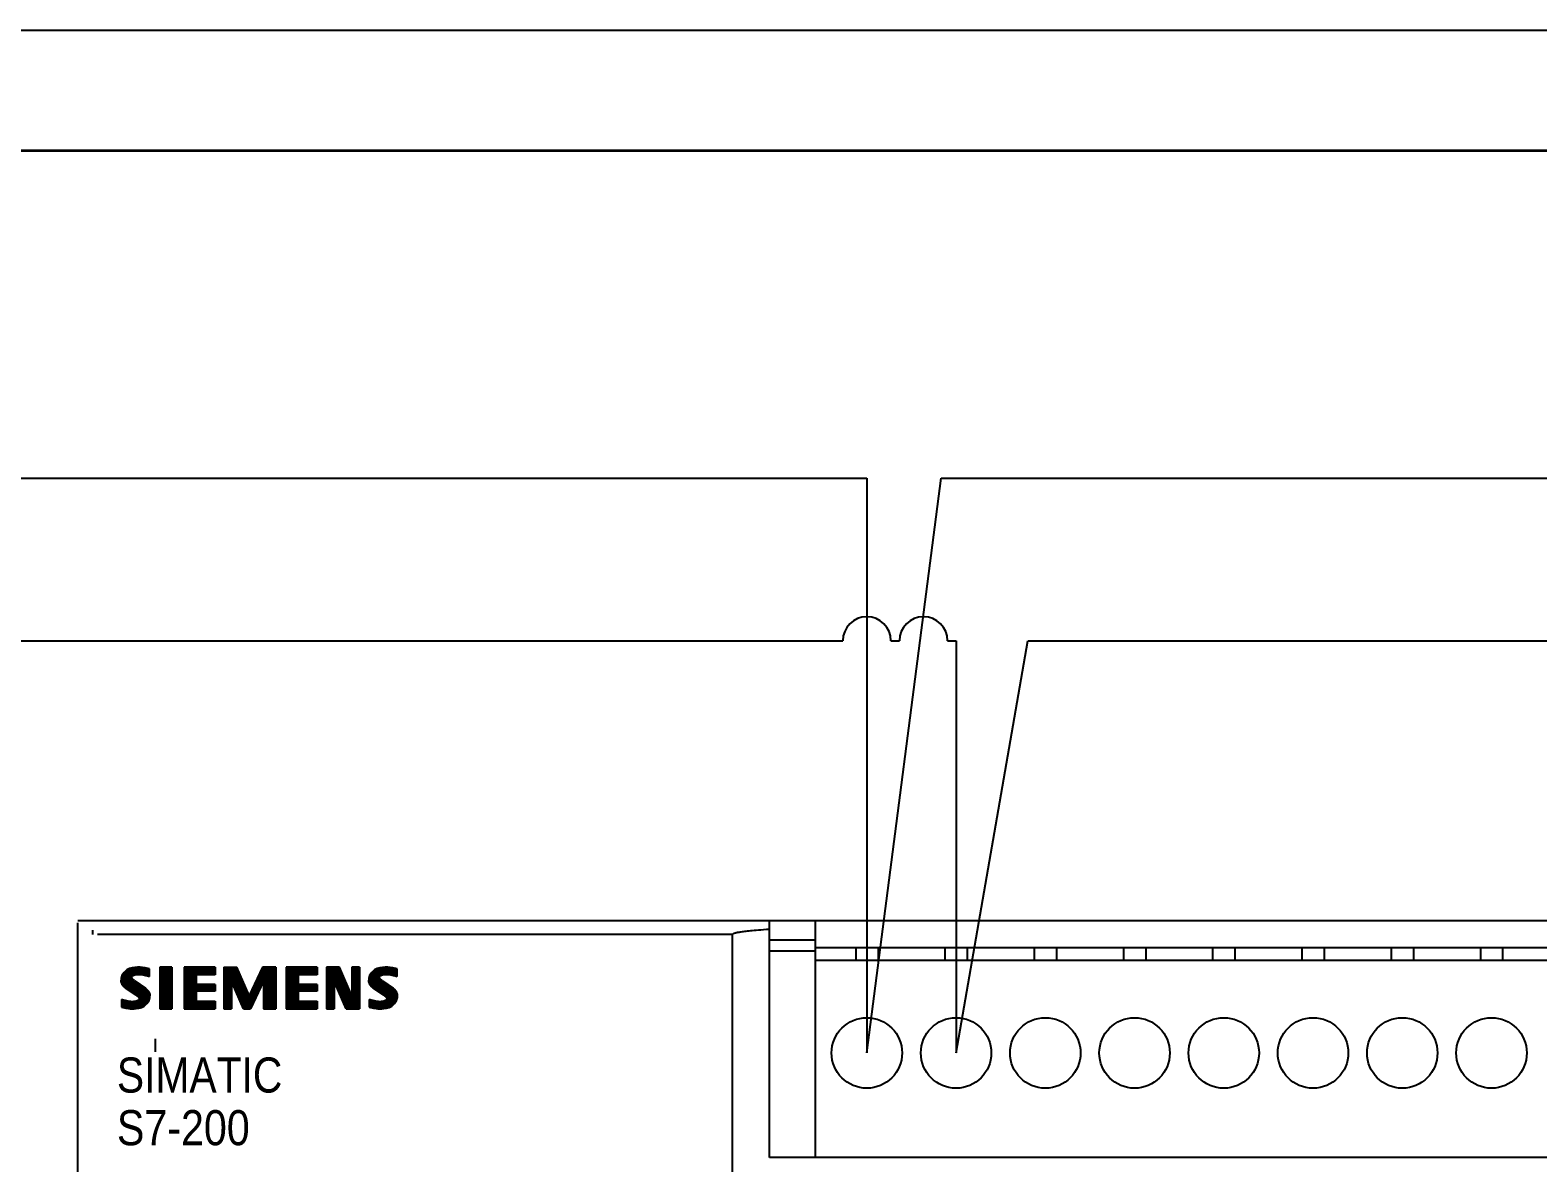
# Model space of a CAD drawing. Header units: millimetres. Extents: x 1815 to 2235, y 1515 to 1812.
# Drawn here: x 2110.9 to 2173.6, y 1765.1 to 1812.2 of the extents above; entities that cross this region are included whole.
import ezdxf
from ezdxf.enums import TextEntityAlignment as Align

# ---------------------------------------------------------------- set-up
doc = ezdxf.new("R2010")
doc.units = ezdxf.units.MM
doc.layers.add('AM_0', color=7, linetype='Continuous', lineweight=50)
doc.layers.add('粗实线层', color=7, linetype='Continuous', lineweight=35)
doc.styles.get("Standard").update_dxf_attribs({"font": 'arial.ttf'})

# ---------------------------------------------------------------- blocks, each defined once
blk = doc.blocks.new('GBA3')
at = {"layer": 'Defpoints'}
blk.add_line((0, 297), (420, 297), dxfattribs=at)
at = {"layer": '粗实线层'}
blk.add_line((25, 292), (415, 292), dxfattribs=at)

msp = doc.modelspace()

# ---------------------------------------------------------------- linework, layer by layer
for p, q in [((1966.812, 1793.548), (2145.7, 1793.548)), ((2145.7, 1793.548), (2145.7, 1769.657)), ((2145.7, 1769.657), (2148.785, 1793.548)), ((2148.785, 1793.548), (2205.041, 1793.548))]:
    msp.add_line(p, q)
at = {"color": 1}
for p, q in [((1969.572, 1786.793), (2144.7, 1786.793)), ((2146.7, 1786.793), (2147.055, 1786.793)), ((2146.7, 1786.793), (2147.055, 1786.793)), ((2149.055, 1786.793), (2149.409, 1786.793)), ((2149.055, 1786.793), (2149.409, 1786.793)), ((2149.409, 1786.793), (2149.409, 1769.657)), ((2149.409, 1769.657), (2152.386, 1786.793)), ((2152.386, 1786.793), (2204.041, 1786.793))]:
    msp.add_line(p, q, dxfattribs=at)
at = {"color": 7}
for p, q in [((2112.902, 1775.163), (2213.785, 1775.163)), ((2112.902, 1716.006), (2112.902, 1775.065)), ((2113.527, 1774.579), (2113.528, 1774.761)), ((2140.174, 1774.62), (2140.155, 1774.612)), ((2140.194, 1774.627), (2140.174, 1774.62)), ((2140.216, 1774.633), (2140.194, 1774.627)), ((2140.24, 1774.64), (2140.216, 1774.633)), ((2140.266, 1774.646), (2140.24, 1774.64)), ((2140.294, 1774.652), (2140.266, 1774.646)), ((2140.324, 1774.658), (2140.294, 1774.652)), ((2140.356, 1774.664), (2140.324, 1774.658)), ((2140.391, 1774.67), (2140.356, 1774.664)), ((2140.429, 1774.676), (2140.391, 1774.67)), ((2140.469, 1774.682), (2140.429, 1774.676)), ((2140.513, 1774.689), (2140.469, 1774.682)), ((2140.561, 1774.695), (2140.513, 1774.689)), ((2140.612, 1774.701), (2140.561, 1774.695)), ((2140.667, 1774.708), (2140.612, 1774.701)), ((2140.727, 1774.715), (2140.667, 1774.708)), ((2140.792, 1774.722), (2140.727, 1774.715)), ((2140.861, 1774.729), (2140.792, 1774.722)), ((2140.936, 1774.736), (2140.861, 1774.729)), ((2141.017, 1774.743), (2140.936, 1774.736)), ((2141.104, 1774.751), (2141.017, 1774.743)), ((2141.198, 1774.759), (2141.104, 1774.751)), ((2141.299, 1774.767), (2141.198, 1774.759)), ((2141.408, 1774.775), (2141.299, 1774.767)), ((2141.526, 1774.783), (2141.408, 1774.775)), ((2141.653, 1774.792), (2141.526, 1774.783)), ((2141.653, 1765.307), (2141.653, 1775.163)), ((2143.568, 1765.307), (2143.568, 1775.146)), ((2210.901, 1775.146), (2143.568, 1775.146)), ((2140.12, 1774.579), (2113.73, 1774.579)), ((2140.126, 1774.593), (2140.12, 1774.579)), ((2140.12, 1717.341), (2140.12, 1774.579)), ((2140.139, 1774.604), (2140.126, 1774.593)), ((2140.155, 1774.612), (2140.139, 1774.604)), ((2141.653, 1774.36), (2143.568, 1774.36)), ((2210.901, 1774.033), (2143.568, 1774.033)), ((2145.237, 1774.033), (2145.237, 1773.514)), ((2146.164, 1774.033), (2146.164, 1773.514)), ((2148.946, 1774.033), (2148.946, 1773.514)), ((2149.873, 1774.033), (2149.873, 1773.514)), ((2152.655, 1774.033), (2152.655, 1773.514)), ((2153.582, 1774.033), (2153.582, 1773.514)), ((2156.363, 1774.033), (2156.363, 1773.514)), ((2157.291, 1774.033), (2157.291, 1773.514)), ((2160.072, 1774.033), (2160.072, 1773.514)), ((2160.999, 1774.033), (2160.999, 1773.514)), ((2163.781, 1774.033), (2163.781, 1773.514)), ((2164.708, 1774.033), (2164.708, 1773.514)), ((2167.49, 1774.033), (2167.49, 1773.514)), ((2168.417, 1774.033), (2168.417, 1773.514)), ((2171.199, 1774.033), (2171.199, 1773.514)), ((2172.126, 1774.033), (2172.126, 1773.514)), ((2143.568, 1773.886), (2141.653, 1773.886)), ((2143.568, 1773.514), (2210.901, 1773.514)), ((2114.705, 1772.752), (2114.7, 1772.634)), ((2114.741, 1772.874), (2114.705, 1772.752)), ((2114.705, 1772.743), (2115.17, 1772.743)), ((2114.715, 1772.786), (2115.156, 1772.786)), ((2114.728, 1772.829), (2115.158, 1772.829)), ((2114.828, 1773.002), (2114.741, 1772.874)), ((2114.741, 1772.872), (2115.195, 1772.872)), ((2114.769, 1772.915), (2115.363, 1772.915)), ((2114.798, 1772.958), (2115.888, 1772.958)), ((2114.946, 1773.11), (2114.828, 1773.002)), ((2114.828, 1773.001), (2115.888, 1773.001)), ((2114.875, 1773.045), (2115.888, 1773.045)), ((2114.922, 1773.088), (2115.888, 1773.088)), ((2115.054, 1773.166), (2114.946, 1773.11)), ((2114.986, 1773.131), (2115.888, 1773.131)), ((2115.166, 1773.197), (2115.054, 1773.166)), ((2115.082, 1773.174), (2115.784, 1773.174)), ((2115.151, 1772.808), (2115.171, 1772.864)), ((2115.166, 1772.747), (2115.151, 1772.808)), ((2115.391, 1773.228), (2115.166, 1773.197)), ((2115.274, 1772.649), (2115.166, 1772.747)), ((2115.171, 1772.864), (2115.279, 1772.9)), ((2115.279, 1772.9), (2115.391, 1772.92)), ((2115.315, 1773.217), (2115.555, 1773.217)), ((2115.494, 1773.228), (2115.391, 1773.228)), ((2115.391, 1772.92), (2115.499, 1772.92)), ((2115.704, 1773.192), (2115.494, 1773.228)), ((2115.499, 1772.92), (2115.612, 1772.9)), ((2115.528, 1772.915), (2115.888, 1772.915)), ((2115.612, 1772.9), (2115.719, 1772.88)), ((2115.888, 1773.151), (2115.704, 1773.192)), ((2115.719, 1772.88), (2115.842, 1772.854)), ((2115.755, 1772.872), (2115.888, 1772.872)), ((2115.842, 1772.854), (2115.888, 1772.839)), ((2115.888, 1772.839), (2115.888, 1773.151)), ((2116.316, 1773.22), (2116.316, 1771.495)), ((2116.819, 1773.22), (2116.316, 1773.22)), ((2116.316, 1773.217), (2116.819, 1773.217)), ((2116.316, 1773.174), (2116.819, 1773.174)), ((2116.316, 1773.131), (2116.819, 1773.131)), ((2116.316, 1773.088), (2116.819, 1773.088)), ((2116.316, 1773.045), (2116.819, 1773.045)), ((2116.316, 1773.001), (2116.819, 1773.001)), ((2116.316, 1772.958), (2116.819, 1772.958)), ((2116.316, 1772.915), (2116.819, 1772.915)), ((2116.316, 1772.872), (2116.819, 1772.872)), ((2116.316, 1772.829), (2116.819, 1772.829)), ((2116.316, 1772.786), (2116.819, 1772.786)), ((2116.316, 1772.743), (2116.819, 1772.743)), ((2116.819, 1773.22), (2116.819, 1771.495)), ((2117.323, 1773.22), (2117.323, 1771.495)), ((2118.616, 1773.22), (2117.323, 1773.22)), ((2117.323, 1773.217), (2118.616, 1773.217)), ((2117.323, 1773.174), (2118.616, 1773.174)), ((2117.323, 1773.131), (2118.616, 1773.131)), ((2117.323, 1773.088), (2118.616, 1773.088)), ((2117.323, 1773.045), (2118.616, 1773.045)), ((2117.323, 1773.001), (2118.616, 1773.001)), ((2117.323, 1772.958), (2118.616, 1772.958)), ((2117.323, 1772.915), (2118.616, 1772.915)), ((2117.323, 1772.872), (2117.826, 1772.872)), ((2117.323, 1772.829), (2117.826, 1772.829)), ((2117.323, 1772.786), (2117.826, 1772.786)), ((2117.323, 1772.743), (2117.826, 1772.743)), ((2117.826, 1772.903), (2117.826, 1772.501)), ((2118.616, 1772.903), (2117.826, 1772.903)), ((2118.616, 1773.22), (2118.616, 1772.903)), ((2118.975, 1773.22), (2118.975, 1771.495)), ((2118.975, 1773.22), (2119.511, 1773.22)), ((2118.975, 1773.217), (2119.512, 1773.217)), ((2118.975, 1773.174), (2119.531, 1773.174)), ((2118.975, 1773.131), (2119.55, 1773.131)), ((2118.975, 1773.088), (2119.569, 1773.088)), ((2118.975, 1773.045), (2119.587, 1773.045)), ((2118.975, 1773.001), (2119.606, 1773.001)), ((2118.975, 1772.958), (2119.625, 1772.958)), ((2118.975, 1772.915), (2119.644, 1772.915)), ((2118.975, 1772.872), (2119.663, 1772.872)), ((2118.975, 1772.829), (2119.682, 1772.829)), ((2118.975, 1772.786), (2119.701, 1772.786)), ((2118.975, 1772.743), (2119.719, 1772.743)), ((2120.025, 1772.044), (2119.511, 1773.22)), ((2120.583, 1773.22), (2120.025, 1772.044)), ((2120.357, 1772.743), (2121.131, 1772.743)), ((2120.377, 1772.786), (2121.131, 1772.786)), ((2120.398, 1772.829), (2121.131, 1772.829)), ((2120.418, 1772.872), (2121.131, 1772.872)), ((2120.439, 1772.915), (2121.131, 1772.915)), ((2120.459, 1772.958), (2121.131, 1772.958)), ((2120.48, 1773.001), (2121.131, 1773.001)), ((2120.5, 1773.045), (2121.131, 1773.045)), ((2120.521, 1773.088), (2121.131, 1773.088)), ((2120.541, 1773.131), (2121.131, 1773.131)), ((2120.562, 1773.174), (2121.131, 1773.174)), ((2120.582, 1773.217), (2121.131, 1773.217)), ((2121.131, 1773.22), (2120.583, 1773.22)), ((2121.131, 1773.22), (2121.131, 1771.495)), ((2121.563, 1773.22), (2121.563, 1771.495)), ((2122.856, 1773.22), (2121.563, 1773.22)), ((2121.563, 1773.217), (2122.856, 1773.217)), ((2121.563, 1773.174), (2122.856, 1773.174)), ((2121.563, 1773.131), (2122.856, 1773.131)), ((2121.563, 1773.088), (2122.856, 1773.088)), ((2121.563, 1773.045), (2122.856, 1773.045)), ((2121.563, 1773.001), (2122.856, 1773.001)), ((2121.563, 1772.958), (2122.856, 1772.958)), ((2121.563, 1772.915), (2122.856, 1772.915)), ((2121.563, 1772.872), (2122.066, 1772.872)), ((2121.563, 1772.829), (2122.066, 1772.829)), ((2121.563, 1772.786), (2122.066, 1772.786)), ((2121.563, 1772.743), (2122.066, 1772.743)), ((2122.066, 1772.903), (2122.066, 1772.501)), ((2122.856, 1772.903), (2122.066, 1772.903)), ((2122.856, 1773.22), (2122.856, 1772.903)), ((2123.244, 1773.22), (2123.244, 1771.495)), ((2123.78, 1773.22), (2123.244, 1773.22)), ((2123.244, 1773.217), (2123.781, 1773.217)), ((2123.244, 1773.174), (2123.8, 1773.174)), ((2123.244, 1773.131), (2123.819, 1773.131)), ((2123.244, 1773.088), (2123.837, 1773.088)), ((2123.244, 1773.045), (2123.856, 1773.045)), ((2123.244, 1773.001), (2123.875, 1773.001)), ((2123.244, 1772.958), (2123.894, 1772.958)), ((2123.244, 1772.915), (2123.913, 1772.915)), ((2123.244, 1772.872), (2123.932, 1772.872)), ((2123.244, 1772.829), (2123.951, 1772.829)), ((2123.244, 1772.786), (2123.97, 1772.786)), ((2123.244, 1772.743), (2123.988, 1772.743)), ((2124.297, 1772.038), (2123.78, 1773.22)), ((2124.297, 1773.22), (2124.297, 1772.038)), ((2124.613, 1773.22), (2124.297, 1773.22)), ((2124.297, 1773.217), (2124.613, 1773.217)), ((2124.297, 1773.174), (2124.613, 1773.174)), ((2124.297, 1773.131), (2124.613, 1773.131)), ((2124.297, 1773.088), (2124.613, 1773.088)), ((2124.297, 1773.045), (2124.613, 1773.045)), ((2124.297, 1773.001), (2124.613, 1773.001)), ((2124.297, 1772.958), (2124.613, 1772.958)), ((2124.297, 1772.915), (2124.613, 1772.915)), ((2124.297, 1772.872), (2124.613, 1772.872)), ((2124.297, 1772.829), (2124.613, 1772.829)), ((2124.297, 1772.786), (2124.613, 1772.786)), ((2124.297, 1772.743), (2124.613, 1772.743)), ((2124.613, 1773.22), (2124.613, 1771.495)), ((2124.998, 1772.752), (2124.993, 1772.634)), ((2124.997, 1772.743), (2125.463, 1772.743)), ((2125.034, 1772.874), (2124.998, 1772.752)), ((2125.008, 1772.786), (2125.449, 1772.786)), ((2125.02, 1772.829), (2125.451, 1772.829)), ((2125.033, 1772.872), (2125.488, 1772.872)), ((2125.121, 1773.002), (2125.034, 1772.874)), ((2125.062, 1772.915), (2125.655, 1772.915)), ((2125.091, 1772.958), (2126.181, 1772.958)), ((2125.12, 1773.001), (2126.181, 1773.001)), ((2125.239, 1773.11), (2125.121, 1773.002)), ((2125.167, 1773.045), (2126.181, 1773.045)), ((2125.214, 1773.088), (2126.181, 1773.088)), ((2125.346, 1773.166), (2125.239, 1773.11)), ((2125.279, 1773.131), (2126.181, 1773.131)), ((2125.459, 1773.197), (2125.346, 1773.166)), ((2125.375, 1773.174), (2126.076, 1773.174)), ((2125.443, 1772.808), (2125.464, 1772.864)), ((2125.459, 1772.747), (2125.443, 1772.808)), ((2125.684, 1773.228), (2125.459, 1773.197)), ((2125.566, 1772.649), (2125.459, 1772.747)), ((2125.464, 1772.864), (2125.571, 1772.9)), ((2125.571, 1772.9), (2125.684, 1772.92)), ((2125.607, 1773.217), (2125.848, 1773.217)), ((2125.786, 1773.228), (2125.684, 1773.228)), ((2125.684, 1772.92), (2125.792, 1772.92)), ((2125.996, 1773.192), (2125.786, 1773.228)), ((2125.792, 1772.92), (2125.904, 1772.9)), ((2125.82, 1772.915), (2126.181, 1772.915)), ((2125.904, 1772.9), (2126.012, 1772.88)), ((2126.181, 1773.151), (2125.996, 1773.192)), ((2126.012, 1772.88), (2126.135, 1772.854)), ((2126.047, 1772.872), (2126.181, 1772.872)), ((2126.135, 1772.854), (2126.181, 1772.839)), ((2126.181, 1772.839), (2126.181, 1773.151)), ((2114.7, 1772.634), (2114.741, 1772.521)), ((2114.701, 1772.657), (2115.266, 1772.657)), ((2114.703, 1772.7), (2115.218, 1772.7)), ((2114.708, 1772.613), (2115.329, 1772.613)), ((2114.723, 1772.57), (2115.395, 1772.57)), ((2114.739, 1772.527), (2115.461, 1772.527)), ((2114.741, 1772.521), (2114.839, 1772.409)), ((2114.773, 1772.484), (2115.527, 1772.484)), ((2114.811, 1772.441), (2115.593, 1772.441)), ((2114.839, 1772.409), (2114.886, 1772.357)), ((2114.849, 1772.398), (2115.659, 1772.398)), ((2115.333, 1772.065), (2114.886, 1772.357)), ((2114.89, 1772.355), (2115.724, 1772.355)), ((2114.956, 1772.312), (2115.763, 1772.312)), ((2115.022, 1772.268), (2115.801, 1772.268)), ((2115.088, 1772.225), (2115.838, 1772.225)), ((2115.154, 1772.182), (2115.87, 1772.182)), ((2115.22, 1772.139), (2115.885, 1772.139)), ((2115.274, 1772.649), (2115.721, 1772.357)), ((2115.768, 1772.306), (2115.721, 1772.357)), ((2115.866, 1772.193), (2115.768, 1772.306)), ((2115.907, 1772.081), (2115.866, 1772.193)), ((2116.316, 1772.7), (2116.819, 1772.7)), ((2116.316, 1772.657), (2116.819, 1772.657)), ((2116.316, 1772.613), (2116.819, 1772.613)), ((2116.316, 1772.57), (2116.819, 1772.57)), ((2116.316, 1772.527), (2116.819, 1772.527)), ((2116.316, 1772.484), (2116.819, 1772.484)), ((2116.316, 1772.441), (2116.819, 1772.441)), ((2116.316, 1772.398), (2116.819, 1772.398)), ((2116.316, 1772.355), (2116.819, 1772.355)), ((2116.316, 1772.312), (2116.819, 1772.312)), ((2116.316, 1772.268), (2116.819, 1772.268)), ((2116.316, 1772.225), (2116.819, 1772.225)), ((2116.316, 1772.182), (2116.819, 1772.182)), ((2116.316, 1772.139), (2116.819, 1772.139)), ((2117.323, 1772.7), (2117.826, 1772.7)), ((2117.323, 1772.657), (2117.826, 1772.657)), ((2117.323, 1772.613), (2117.826, 1772.613)), ((2117.323, 1772.57), (2117.826, 1772.57)), ((2117.323, 1772.527), (2117.826, 1772.527)), ((2117.323, 1772.484), (2118.616, 1772.484)), ((2117.323, 1772.441), (2118.616, 1772.441)), ((2117.323, 1772.398), (2118.616, 1772.398)), ((2117.323, 1772.355), (2118.616, 1772.355)), ((2117.323, 1772.312), (2118.616, 1772.312)), ((2117.323, 1772.268), (2118.616, 1772.268)), ((2117.323, 1772.225), (2117.826, 1772.225)), ((2117.323, 1772.182), (2117.826, 1772.182)), ((2117.323, 1772.139), (2117.826, 1772.139)), ((2118.616, 1772.501), (2117.826, 1772.501)), ((2117.826, 1772.228), (2117.826, 1771.811)), ((2118.616, 1772.228), (2117.826, 1772.228)), ((2118.616, 1772.501), (2118.616, 1772.228)), ((2118.975, 1772.7), (2119.738, 1772.7)), ((2118.975, 1772.657), (2119.757, 1772.657)), ((2118.975, 1772.613), (2119.292, 1772.613)), ((2118.975, 1772.57), (2119.292, 1772.57)), ((2118.975, 1772.527), (2119.292, 1772.527)), ((2118.975, 1772.484), (2119.292, 1772.484)), ((2118.975, 1772.441), (2119.292, 1772.441)), ((2118.975, 1772.398), (2119.292, 1772.398)), ((2118.975, 1772.355), (2119.292, 1772.355)), ((2118.975, 1772.312), (2119.292, 1772.312)), ((2118.975, 1772.268), (2119.292, 1772.268)), ((2118.975, 1772.225), (2119.292, 1772.225)), ((2118.975, 1772.182), (2119.292, 1772.182)), ((2118.975, 1772.139), (2119.292, 1772.139)), ((2119.292, 1772.645), (2119.292, 1771.495)), ((2119.795, 1771.495), (2119.292, 1772.645)), ((2119.305, 1772.613), (2119.776, 1772.613)), ((2119.324, 1772.57), (2119.795, 1772.57)), ((2119.343, 1772.527), (2119.814, 1772.527)), ((2119.362, 1772.484), (2119.833, 1772.484)), ((2119.381, 1772.441), (2119.852, 1772.441)), ((2119.4, 1772.398), (2119.87, 1772.398)), ((2119.419, 1772.355), (2119.889, 1772.355)), ((2119.437, 1772.312), (2119.908, 1772.312)), ((2119.456, 1772.268), (2119.927, 1772.268)), ((2119.475, 1772.225), (2119.946, 1772.225)), ((2119.494, 1772.182), (2119.965, 1772.182)), ((2119.513, 1772.139), (2119.984, 1772.139)), ((2120.07, 1772.139), (2120.388, 1772.139)), ((2120.628, 1772.645), (2120.082, 1771.495)), ((2120.09, 1772.182), (2120.409, 1772.182)), ((2120.111, 1772.225), (2120.429, 1772.225)), ((2120.131, 1772.268), (2120.45, 1772.268)), ((2120.152, 1772.312), (2120.47, 1772.312)), ((2120.172, 1772.355), (2120.491, 1772.355)), ((2120.193, 1772.398), (2120.511, 1772.398)), ((2120.213, 1772.441), (2120.532, 1772.441)), ((2120.234, 1772.484), (2120.552, 1772.484)), ((2120.254, 1772.527), (2120.573, 1772.527)), ((2120.275, 1772.57), (2120.593, 1772.57)), ((2120.295, 1772.613), (2120.614, 1772.613)), ((2120.316, 1772.657), (2121.131, 1772.657)), ((2120.336, 1772.7), (2121.131, 1772.7)), ((2120.628, 1772.645), (2120.628, 1771.495)), ((2120.628, 1772.613), (2121.131, 1772.613)), ((2120.628, 1772.57), (2121.131, 1772.57)), ((2120.628, 1772.527), (2121.131, 1772.527)), ((2120.628, 1772.484), (2121.131, 1772.484)), ((2120.628, 1772.441), (2121.131, 1772.441)), ((2120.628, 1772.398), (2121.131, 1772.398)), ((2120.628, 1772.355), (2121.131, 1772.355)), ((2120.628, 1772.312), (2121.131, 1772.312)), ((2120.628, 1772.268), (2121.131, 1772.268)), ((2120.628, 1772.225), (2121.131, 1772.225)), ((2120.628, 1772.182), (2121.131, 1772.182)), ((2120.628, 1772.139), (2121.131, 1772.139)), ((2121.563, 1772.7), (2122.066, 1772.7)), ((2121.563, 1772.657), (2122.066, 1772.657)), ((2121.563, 1772.613), (2122.066, 1772.613)), ((2121.563, 1772.57), (2122.066, 1772.57)), ((2121.563, 1772.527), (2122.066, 1772.527)), ((2121.563, 1772.484), (2122.856, 1772.484)), ((2121.563, 1772.441), (2122.856, 1772.441)), ((2121.563, 1772.398), (2122.856, 1772.398)), ((2121.563, 1772.355), (2122.856, 1772.355)), ((2121.563, 1772.312), (2122.856, 1772.312)), ((2121.563, 1772.268), (2122.856, 1772.268)), ((2121.563, 1772.225), (2122.066, 1772.225)), ((2121.563, 1772.182), (2122.066, 1772.182)), ((2121.563, 1772.139), (2122.066, 1772.139)), ((2122.856, 1772.501), (2122.066, 1772.501)), ((2122.066, 1772.228), (2122.066, 1771.811)), ((2122.856, 1772.228), (2122.066, 1772.228)), ((2122.856, 1772.501), (2122.856, 1772.228)), ((2123.244, 1772.7), (2124.007, 1772.7)), ((2123.244, 1772.657), (2124.026, 1772.657)), ((2123.244, 1772.613), (2123.561, 1772.613)), ((2123.244, 1772.57), (2123.561, 1772.57)), ((2123.244, 1772.527), (2123.561, 1772.527)), ((2123.244, 1772.484), (2123.561, 1772.484)), ((2123.244, 1772.441), (2123.561, 1772.441)), ((2123.244, 1772.398), (2123.561, 1772.398)), ((2123.244, 1772.355), (2123.561, 1772.355)), ((2123.244, 1772.312), (2123.561, 1772.312)), ((2123.244, 1772.268), (2123.561, 1772.268)), ((2123.244, 1772.225), (2123.561, 1772.225)), ((2123.244, 1772.182), (2123.561, 1772.182)), ((2123.244, 1772.139), (2123.561, 1772.139)), ((2123.561, 1772.645), (2123.561, 1771.495)), ((2124.064, 1771.495), (2123.561, 1772.645)), ((2123.574, 1772.613), (2124.045, 1772.613)), ((2123.593, 1772.57), (2124.064, 1772.57)), ((2123.612, 1772.527), (2124.083, 1772.527)), ((2123.631, 1772.484), (2124.102, 1772.484)), ((2123.65, 1772.441), (2124.12, 1772.441)), ((2123.669, 1772.398), (2124.139, 1772.398)), ((2123.688, 1772.355), (2124.158, 1772.355)), ((2123.706, 1772.312), (2124.177, 1772.312)), ((2123.725, 1772.268), (2124.196, 1772.268)), ((2123.744, 1772.225), (2124.215, 1772.225)), ((2123.763, 1772.182), (2124.234, 1772.182)), ((2123.782, 1772.139), (2124.253, 1772.139)), ((2124.297, 1772.7), (2124.613, 1772.7)), ((2124.297, 1772.657), (2124.613, 1772.657)), ((2124.297, 1772.613), (2124.613, 1772.613)), ((2124.297, 1772.57), (2124.613, 1772.57)), ((2124.297, 1772.527), (2124.613, 1772.527)), ((2124.297, 1772.484), (2124.613, 1772.484)), ((2124.297, 1772.441), (2124.613, 1772.441)), ((2124.297, 1772.398), (2124.613, 1772.398)), ((2124.297, 1772.355), (2124.613, 1772.355)), ((2124.297, 1772.312), (2124.613, 1772.312)), ((2124.297, 1772.268), (2124.613, 1772.268)), ((2124.297, 1772.225), (2124.613, 1772.225)), ((2124.297, 1772.182), (2124.613, 1772.182)), ((2124.297, 1772.139), (2124.613, 1772.139)), ((2124.993, 1772.634), (2125.034, 1772.521)), ((2124.994, 1772.657), (2125.558, 1772.657)), ((2124.996, 1772.7), (2125.511, 1772.7)), ((2125, 1772.613), (2125.621, 1772.613)), ((2125.016, 1772.57), (2125.687, 1772.57)), ((2125.032, 1772.527), (2125.754, 1772.527)), ((2125.034, 1772.521), (2125.131, 1772.409)), ((2125.066, 1772.484), (2125.82, 1772.484)), ((2125.103, 1772.441), (2125.886, 1772.441)), ((2125.131, 1772.409), (2125.178, 1772.357)), ((2125.141, 1772.398), (2125.952, 1772.398)), ((2125.626, 1772.065), (2125.178, 1772.357)), ((2125.182, 1772.355), (2126.016, 1772.355)), ((2125.248, 1772.312), (2126.056, 1772.312)), ((2125.314, 1772.268), (2126.093, 1772.268)), ((2125.38, 1772.225), (2126.131, 1772.225)), ((2125.447, 1772.182), (2126.162, 1772.182)), ((2125.513, 1772.139), (2126.178, 1772.139)), ((2125.566, 1772.649), (2126.014, 1772.357)), ((2126.061, 1772.306), (2126.014, 1772.357)), ((2126.158, 1772.193), (2126.061, 1772.306)), ((2126.199, 1772.081), (2126.158, 1772.193)), ((2114.719, 1771.876), (2114.719, 1771.564)), ((2114.765, 1771.861), (2114.719, 1771.876)), ((2114.719, 1771.837), (2114.877, 1771.837)), ((2114.719, 1771.794), (2115.834, 1771.794)), ((2114.719, 1771.751), (2115.805, 1771.751)), ((2114.719, 1771.708), (2115.774, 1771.708)), ((2114.719, 1771.665), (2115.727, 1771.665)), ((2114.719, 1771.622), (2115.679, 1771.622)), ((2114.719, 1771.579), (2115.611, 1771.579)), ((2114.719, 1771.564), (2114.903, 1771.523)), ((2114.888, 1771.835), (2114.765, 1771.861)), ((2114.847, 1771.535), (2115.505, 1771.535)), ((2114.995, 1771.815), (2114.888, 1771.835)), ((2114.903, 1771.523), (2115.113, 1771.487)), ((2115.108, 1771.794), (2114.995, 1771.815)), ((2115.083, 1771.492), (2115.254, 1771.492)), ((2115.113, 1771.487), (2115.215, 1771.487)), ((2115.328, 1771.815), (2115.215, 1771.794)), ((2115.215, 1771.487), (2115.441, 1771.518)), ((2115.286, 1772.096), (2115.901, 1772.096)), ((2115.436, 1771.85), (2115.328, 1771.815)), ((2115.333, 1772.065), (2115.441, 1771.968)), ((2115.347, 1772.053), (2115.905, 1772.053)), ((2115.395, 1772.01), (2115.904, 1772.01)), ((2115.396, 1771.837), (2115.864, 1771.837)), ((2115.456, 1771.907), (2115.436, 1771.85)), ((2115.441, 1771.968), (2115.456, 1771.907)), ((2115.441, 1771.967), (2115.902, 1771.967)), ((2115.441, 1771.518), (2115.553, 1771.548)), ((2115.447, 1771.88), (2115.877, 1771.88)), ((2115.452, 1771.923), (2115.89, 1771.923)), ((2115.553, 1771.548), (2115.661, 1771.605)), ((2115.661, 1771.605), (2115.779, 1771.712)), ((2115.779, 1771.712), (2115.866, 1771.84)), ((2115.866, 1771.84), (2115.902, 1771.963)), ((2115.902, 1771.963), (2115.907, 1772.081)), ((2116.316, 1772.096), (2116.819, 1772.096)), ((2116.316, 1772.053), (2116.819, 1772.053)), ((2116.316, 1772.01), (2116.819, 1772.01)), ((2116.316, 1771.967), (2116.819, 1771.967)), ((2116.316, 1771.923), (2116.819, 1771.923)), ((2116.316, 1771.88), (2116.819, 1771.88)), ((2116.316, 1771.837), (2116.819, 1771.837)), ((2116.316, 1771.794), (2116.819, 1771.794)), ((2116.316, 1771.751), (2116.819, 1771.751)), ((2116.316, 1771.708), (2116.819, 1771.708)), ((2116.316, 1771.665), (2116.819, 1771.665)), ((2116.316, 1771.622), (2116.819, 1771.622)), ((2116.316, 1771.579), (2116.819, 1771.579)), ((2116.316, 1771.535), (2116.819, 1771.535)), ((2116.316, 1771.495), (2116.819, 1771.495)), ((2117.323, 1772.096), (2117.826, 1772.096)), ((2117.323, 1772.053), (2117.826, 1772.053)), ((2117.323, 1772.01), (2117.826, 1772.01)), ((2117.323, 1771.967), (2117.826, 1771.967)), ((2117.323, 1771.923), (2117.826, 1771.923)), ((2117.323, 1771.88), (2117.826, 1771.88)), ((2117.323, 1771.837), (2117.826, 1771.837)), ((2117.323, 1771.794), (2118.616, 1771.794)), ((2117.323, 1771.751), (2118.616, 1771.751)), ((2117.323, 1771.708), (2118.616, 1771.708)), ((2117.323, 1771.665), (2118.616, 1771.665)), ((2117.323, 1771.622), (2118.616, 1771.622)), ((2117.323, 1771.579), (2118.616, 1771.579)), ((2117.323, 1771.535), (2118.616, 1771.535)), ((2117.323, 1771.495), (2118.616, 1771.495)), ((2117.826, 1771.811), (2118.616, 1771.811)), ((2118.616, 1771.811), (2118.616, 1771.495)), ((2118.975, 1772.096), (2119.292, 1772.096)), ((2118.975, 1772.053), (2119.292, 1772.053)), ((2118.975, 1772.01), (2119.292, 1772.01)), ((2118.975, 1771.967), (2119.292, 1771.967)), ((2118.975, 1771.923), (2119.292, 1771.923)), ((2118.975, 1771.88), (2119.292, 1771.88)), ((2118.975, 1771.837), (2119.292, 1771.837)), ((2118.975, 1771.794), (2119.292, 1771.794)), ((2118.975, 1771.751), (2119.292, 1771.751)), ((2118.975, 1771.708), (2119.292, 1771.708)), ((2118.975, 1771.665), (2119.292, 1771.665)), ((2118.975, 1771.622), (2119.292, 1771.622)), ((2118.975, 1771.579), (2119.292, 1771.579)), ((2118.975, 1771.535), (2119.292, 1771.535)), ((2118.975, 1771.495), (2119.292, 1771.495)), ((2119.532, 1772.096), (2120.002, 1772.096)), ((2119.551, 1772.053), (2120.021, 1772.053)), ((2119.57, 1772.01), (2120.327, 1772.01)), ((2119.588, 1771.967), (2120.306, 1771.967)), ((2119.607, 1771.923), (2120.286, 1771.923)), ((2119.626, 1771.88), (2120.265, 1771.88)), ((2119.645, 1771.837), (2120.245, 1771.837)), ((2119.664, 1771.794), (2120.224, 1771.794)), ((2119.683, 1771.751), (2120.204, 1771.751)), ((2119.702, 1771.708), (2120.183, 1771.708)), ((2119.72, 1771.665), (2120.163, 1771.665)), ((2119.739, 1771.622), (2120.142, 1771.622)), ((2119.758, 1771.579), (2120.122, 1771.579)), ((2119.777, 1771.535), (2120.101, 1771.535)), ((2119.795, 1771.495), (2120.082, 1771.495)), ((2120.029, 1772.053), (2120.347, 1772.053)), ((2120.049, 1772.096), (2120.368, 1772.096)), ((2120.628, 1772.096), (2121.131, 1772.096)), ((2120.628, 1772.053), (2121.131, 1772.053)), ((2120.628, 1772.01), (2121.131, 1772.01)), ((2120.628, 1771.967), (2121.131, 1771.967)), ((2120.628, 1771.923), (2121.131, 1771.923)), ((2120.628, 1771.88), (2121.131, 1771.88)), ((2120.628, 1771.837), (2121.131, 1771.837)), ((2120.628, 1771.794), (2121.131, 1771.794)), ((2120.628, 1771.751), (2121.131, 1771.751)), ((2120.628, 1771.708), (2121.131, 1771.708)), ((2120.628, 1771.665), (2121.131, 1771.665)), ((2120.628, 1771.622), (2121.131, 1771.622)), ((2120.628, 1771.579), (2121.131, 1771.579)), ((2120.628, 1771.535), (2121.131, 1771.535)), ((2120.628, 1771.495), (2121.131, 1771.495)), ((2121.563, 1772.096), (2122.066, 1772.096)), ((2121.563, 1772.053), (2122.066, 1772.053)), ((2121.563, 1772.01), (2122.066, 1772.01)), ((2121.563, 1771.967), (2122.066, 1771.967)), ((2121.563, 1771.923), (2122.066, 1771.923)), ((2121.563, 1771.88), (2122.066, 1771.88)), ((2121.563, 1771.837), (2122.066, 1771.837)), ((2121.563, 1771.794), (2122.856, 1771.794)), ((2121.563, 1771.751), (2122.856, 1771.751)), ((2121.563, 1771.708), (2122.856, 1771.708)), ((2121.563, 1771.665), (2122.856, 1771.665)), ((2121.563, 1771.622), (2122.856, 1771.622)), ((2121.563, 1771.579), (2122.856, 1771.579)), ((2121.563, 1771.535), (2122.856, 1771.535)), ((2121.563, 1771.495), (2122.856, 1771.495)), ((2122.066, 1771.811), (2122.856, 1771.811)), ((2122.856, 1771.811), (2122.856, 1771.495)), ((2123.244, 1772.096), (2123.561, 1772.096)), ((2123.244, 1772.053), (2123.561, 1772.053)), ((2123.244, 1772.01), (2123.561, 1772.01)), ((2123.244, 1771.967), (2123.561, 1771.967)), ((2123.244, 1771.923), (2123.561, 1771.923)), ((2123.244, 1771.88), (2123.561, 1771.88)), ((2123.244, 1771.837), (2123.561, 1771.837)), ((2123.244, 1771.794), (2123.561, 1771.794)), ((2123.244, 1771.751), (2123.561, 1771.751)), ((2123.244, 1771.708), (2123.561, 1771.708)), ((2123.244, 1771.665), (2123.561, 1771.665)), ((2123.244, 1771.622), (2123.561, 1771.622)), ((2123.244, 1771.579), (2123.561, 1771.579)), ((2123.244, 1771.535), (2123.561, 1771.535)), ((2123.244, 1771.495), (2123.561, 1771.495)), ((2123.801, 1772.096), (2124.271, 1772.096)), ((2123.82, 1772.053), (2124.29, 1772.053)), ((2123.838, 1772.01), (2124.613, 1772.01)), ((2123.857, 1771.967), (2124.613, 1771.967)), ((2123.876, 1771.923), (2124.613, 1771.923)), ((2123.895, 1771.88), (2124.613, 1771.88)), ((2123.914, 1771.837), (2124.613, 1771.837)), ((2123.933, 1771.794), (2124.613, 1771.794)), ((2123.952, 1771.751), (2124.613, 1771.751)), ((2123.97, 1771.708), (2124.613, 1771.708)), ((2123.989, 1771.665), (2124.613, 1771.665)), ((2124.008, 1771.622), (2124.613, 1771.622)), ((2124.027, 1771.579), (2124.613, 1771.579)), ((2124.046, 1771.535), (2124.613, 1771.535)), ((2124.064, 1771.495), (2124.613, 1771.495)), ((2124.297, 1772.096), (2124.613, 1772.096)), ((2124.297, 1772.053), (2124.613, 1772.053)), ((2125.011, 1771.876), (2125.011, 1771.564)), ((2125.058, 1771.861), (2125.011, 1771.876)), ((2125.011, 1771.837), (2125.17, 1771.837)), ((2125.011, 1771.794), (2126.127, 1771.794)), ((2125.011, 1771.751), (2126.098, 1771.751)), ((2125.011, 1771.708), (2126.066, 1771.708)), ((2125.011, 1771.665), (2126.019, 1771.665)), ((2125.011, 1771.622), (2125.972, 1771.622)), ((2125.011, 1771.579), (2125.903, 1771.579)), ((2125.011, 1771.564), (2125.196, 1771.523)), ((2125.18, 1771.835), (2125.058, 1771.861)), ((2125.14, 1771.535), (2125.798, 1771.535)), ((2125.288, 1771.815), (2125.18, 1771.835)), ((2125.196, 1771.523), (2125.406, 1771.487)), ((2125.401, 1771.794), (2125.288, 1771.815)), ((2125.375, 1771.492), (2125.546, 1771.492)), ((2125.406, 1771.487), (2125.508, 1771.487)), ((2125.621, 1771.815), (2125.508, 1771.794)), ((2125.508, 1771.487), (2125.733, 1771.518)), ((2125.579, 1772.096), (2126.194, 1772.096)), ((2125.728, 1771.85), (2125.621, 1771.815)), ((2125.626, 1772.065), (2125.733, 1771.968)), ((2125.64, 1772.053), (2126.198, 1772.053)), ((2125.687, 1772.01), (2126.196, 1772.01)), ((2125.689, 1771.837), (2126.156, 1771.837)), ((2125.749, 1771.907), (2125.728, 1771.85)), ((2125.733, 1771.968), (2125.749, 1771.907)), ((2125.733, 1771.518), (2125.846, 1771.548)), ((2125.734, 1771.967), (2126.194, 1771.967)), ((2125.739, 1771.88), (2126.17, 1771.88)), ((2125.744, 1771.923), (2126.183, 1771.923)), ((2125.846, 1771.548), (2125.953, 1771.605)), ((2125.953, 1771.605), (2126.071, 1771.712)), ((2126.071, 1771.712), (2126.158, 1771.84)), ((2126.158, 1771.84), (2126.194, 1771.963)), ((2126.194, 1771.963), (2126.199, 1772.081)), ((2212.836, 1765.307), (2141.653, 1765.307))]:
    msp.add_line(p, q, dxfattribs=at)
at = {"color": 7, "linetype": 'ByBlock'}
msp.add_line((2116.125, 1770.24), (2116.125, 1769.697), dxfattribs=at)
at = {"color": 7}
for centre in [(2145.7, 1769.657), (2149.409, 1769.657), (2153.118, 1769.657), (2156.827, 1769.657), (2160.536, 1769.657), (2164.245, 1769.657), (2167.953, 1769.657), (2171.662, 1769.657)]:
    msp.add_circle(centre, 1.465, dxfattribs=at)
at = {"color": 1}
for centre, start in [((2145.7, 1786.793), 0), ((2148.055, 1786.793), 360)]:
    msp.add_arc(centre, 1, start, 180, dxfattribs=at)

# ---------------------------------------------------------------- block references
at = {"layer": 'AM_0', "lineweight": 0}
msp.add_blockref('GBA3', (1814.807, 1515.182), dxfattribs=at)

# ---------------------------------------------------------------- texts
at = {"color": 7, "linetype": 'ByBlock'}
for s, width, p, p2 in [('SIMATIC ', 0.831077, (2114.531, 1768.01), (2121.877, 1768.01)), ('S7-200', 0.839387, (2114.531, 1765.82), (2120.052, 1765.82))]:
    msp.add_text(s, height=1.4602, dxfattribs=dict(at, width=width)).set_placement(p, p2, align=Align.FIT)

doc.saveas('drawing.dxf')
